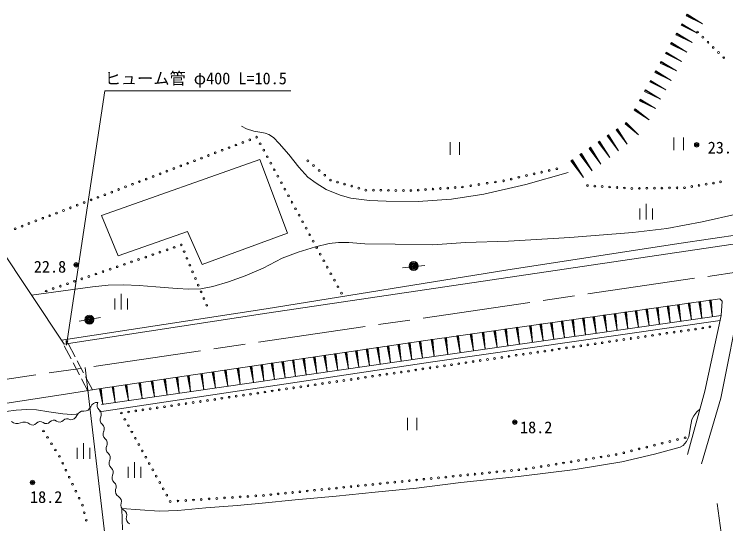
# Model space of a CAD drawing. Units: millimetres, scale not verified. Extents: x 40000 to 680000, y 20000 to 380000.
# Drawn here: x 81157 to 160270, y 261458 to 318108 of the extents above; entities that cross this region are included whole.
import ezdxf
from ezdxf.enums import TextEntityAlignment as Align

# ---------------------------------------------------------------- set-up
doc = ezdxf.new("R2010")
doc.units = ezdxf.units.MM
doc.header["$LTSCALE"] = 1000
doc.header["$PDMODE"] = 32
doc.header["$PDSIZE"] = 500
doc.linetypes.add('CHAIN', pattern=[18.5, 12, -1.5, 3.5, -1.5])
for name, color, linetype, lineweight in [('M-BMK', 2, 'CHAIN', 13), ('M-STR-HTXT', 7, 'Continuous', 13), ('M-WORK', 1, 'Continuous', 13)]:
    doc.layers.add(name, color=color, linetype=linetype, lineweight=lineweight)
doc.styles.add('ＭＳ ゴシック', font='')
doc.styles.get('ＭＳ ゴシック').set_extended_font_data('MS Gothic')

# ---------------------------------------------------------------- blocks, each defined once
blk = doc.blocks.new('open_arrow')
at = {"color": 0, "linetype": 'Continuous', "lineweight": -2}
blk.add_lwpolyline([(7.5, 1.25), (0, 0), (7.5, -1.25)], dxfattribs=at)

msp = doc.modelspace()

# ---------------------------------------------------------------- linework, layer by layer
at = {"layer": 'M-BMK'}
msp.add_line((71701, 276271), (170794, 290803), dxfattribs=at)
at = {"layer": 'M-STR-HTXT'}
for p, q in [((89044, 278814), (93020, 245253)), ((159327, 263720), (160037, 258430))]:
    msp.add_line(p, q, dxfattribs=at)
msp.add_lwpolyline([(86957, 281324), (91221, 309575), (111921, 309575)], dxfattribs=at)
at = {"layer": 'M-WORK'}
for p, q in [((155879, 317931), (155976, 318108)), ((155976, 318108), (157690, 317047)), ((155879, 317931), (157690, 317047)), ((155927, 318020), (157690, 317047)), ((155298, 316880), (155396, 317056)), ((155298, 316880), (157107, 315997)), ((155347, 316968), (157107, 315997)), ((155396, 317056), (157107, 315997)), ((154719, 315829), (154815, 316005)), ((154719, 315829), (156524, 314948)), ((154767, 315917), (156524, 314948)), ((154815, 316005), (156524, 314948)), ((154139, 314778), (154236, 314954)), ((154236, 314954), (155941, 313898)), ((154139, 314778), (155941, 313898)), ((154187, 314866), (155941, 313898)), ((153559, 313728), (153656, 313903)), ((153559, 313728), (155358, 312849)), ((153608, 313815), (155358, 312849)), ((153656, 313903), (155358, 312849)), ((152980, 312678), (153076, 312852)), ((152980, 312678), (154775, 311801)), ((153028, 312765), (154775, 311801)), ((153076, 312852), (154775, 311801)), ((152401, 311628), (152497, 311802)), ((152449, 311715), (154193, 310752)), ((152497, 311802), (154193, 310752)), ((152401, 311628), (154193, 310752)), ((151822, 310578), (151918, 310752)), ((151822, 310578), (153611, 309704)), ((151870, 310665), (153611, 309704)), ((151918, 310752), (153611, 309704)), ((151243, 309529), (151339, 309703)), ((151243, 309529), (153029, 308657)), ((151291, 309616), (153029, 308657)), ((151339, 309703), (153029, 308657)), ((150664, 308480), (150760, 308653)), ((150712, 308567), (152447, 307609)), ((150760, 308653), (152447, 307609)), ((150664, 308480), (152447, 307609)), ((150075, 307438), (150191, 307598)), ((150075, 307438), (151739, 306362)), ((150133, 307518), (151739, 306362)), ((150191, 307598), (151739, 306362)), ((106422, 305662), (106984, 305362)), ((149081, 305925), (149211, 306067)), ((149081, 305925), (150560, 304697)), ((149146, 305996), (150560, 304697)), ((149211, 306067), (150560, 304697)), ((106984, 305362), (107797, 305117)), ((107797, 305117), (108452, 304983)), ((108452, 304983), (109060, 304896)), ((109060, 304896), (109470, 304731)), ((109470, 304731), (109968, 304415)), ((147074, 304573), (147245, 304691)), ((147160, 304632), (148335, 302920)), ((147245, 304691), (148335, 302920)), ((148072, 305259), (148238, 305373)), ((148072, 305259), (149298, 303651)), ((148155, 305316), (149298, 303651)), ((148238, 305373), (149298, 303651)), ((109968, 304415), (110631, 303752)), ((129625, 303870), (129625, 302470)), ((130675, 302470), (130675, 303870)), ((146071, 303885), (146247, 304006)), ((146071, 303885), (147367, 302186)), ((146159, 303945), (147367, 302186)), ((146247, 304006), (147367, 302186)), ((147074, 304573), (148335, 302920)), ((154508, 304395), (154508, 302995)), ((155558, 302995), (155558, 304395)), ((110631, 303752), (111673, 302497)), ((145064, 303193), (145244, 303317)), ((145064, 303193), (146395, 301447)), ((145154, 303255), (146395, 301447)), ((145244, 303317), (146395, 301447)), ((111673, 302497), (112798, 301088)), ((144051, 302498), (144237, 302626)), ((144051, 302498), (145418, 300705)), ((144144, 302562), (145418, 300705)), ((144237, 302626), (145418, 300705)), ((90864, 295719), (108449, 301972)), ((108449, 301972), (111558, 293784)), ((143034, 301800), (143224, 301931)), ((143034, 301800), (144437, 299960)), ((143129, 301865), (144437, 299960)), ((143224, 301931), (144437, 299960)), ((112798, 301088), (113804, 299998)), ((113804, 299998), (114716, 299324)), ((138050, 299161), (142739, 300528)), ((114716, 299324), (115841, 298625)), ((133379, 298113), (138050, 299161)), ((115841, 298625), (117380, 298009)), ((117380, 298009), (118588, 297666)), ((118588, 297666), (120671, 297417)), ((126079, 297296), (129791, 297562)), ((129791, 297562), (133379, 298113)), ((120671, 297417), (122495, 297323)), ((122495, 297323), (126079, 297296)), ((151416, 295275), (151416, 297025)), ((150716, 295275), (150716, 296500)), ((152116, 295275), (152116, 296500)), ((157658, 295045), (161619, 295915)), ((92696, 291262), (90864, 295719)), ((153715, 294281), (157658, 295045)), ((155069, 292636), (170014, 294834)), ((100440, 293944), (92696, 291262)), ((102038, 290268), (100440, 293944)), ((111558, 293784), (102038, 290268)), ((142934, 293269), (149932, 293837)), ((149932, 293837), (153715, 294281)), ((78866, 293216), (86725, 281427)), ((109225, 284859), (164187, 293001)), ((127702, 292475), (131337, 292718)), ((131337, 292718), (136097, 292896)), ((136097, 292896), (142934, 293269)), ((112712, 291658), (114642, 292250)), ((114642, 292250), (116158, 292606)), ((116158, 292606), (117200, 292712)), ((117200, 292712), (118348, 292712)), ((118348, 292712), (120124, 292570)), ((120124, 292570), (123522, 292535)), ((123522, 292535), (127702, 292475)), ((135808, 289639), (155069, 292636)), ((110960, 290972), (112712, 291658)), ((108817, 289882), (110960, 290972)), ((106816, 289042), (108817, 289882)), ((109150, 285353), (135808, 289639)), ((124322, 289900), (126809, 290184)), ((104968, 288355), (106816, 289042)), ((89860, 287810), (91613, 287988)), ((91613, 287988), (93294, 288012)), ((93294, 288012), (95046, 287964)), ((103228, 287822), (104968, 288355)), ((83092, 286878), (89860, 287810)), ((95046, 287964), (96917, 287798)), ((96917, 287798), (99273, 287609)), ((99273, 287609), (100552, 287526)), ((100552, 287526), (101890, 287573)), ((101890, 287573), (103228, 287822)), ((92352, 285265), (92352, 286490)), ((93052, 285265), (93052, 287015)), ((93752, 285265), (93752, 286490)), ((126866, 281843), (159595, 286469)), ((159595, 286469), (159873, 286197)), ((159715, 275405), (161966, 286780)), ((153738, 285642), (153925, 285668)), ((153738, 285642), (154095, 283792)), ((153832, 285655), (154095, 283792)), ((153925, 285668), (154095, 283792)), ((154915, 285808), (155101, 285834)), ((154915, 285808), (155271, 283960)), ((155008, 285821), (155271, 283960)), ((155101, 285834), (155271, 283960)), ((156091, 285974), (156277, 286001)), ((156091, 285974), (156447, 284127)), ((156184, 285987), (156447, 284127)), ((156277, 286001), (156447, 284127)), ((157268, 286141), (157453, 286167)), ((157268, 286141), (157623, 284294)), ((157361, 286154), (157623, 284294)), ((157453, 286167), (157623, 284294)), ((158444, 286307), (158630, 286333)), ((158444, 286307), (158799, 284462)), ((158537, 286320), (158799, 284462)), ((158630, 286333), (158799, 284462)), ((159873, 286197), (159753, 284597)), ((86419, 281887), (109150, 285353)), ((86725, 281427), (109225, 284859)), ((147855, 284810), (148041, 284836)), ((147855, 284810), (148212, 282955)), ((147948, 284823), (148212, 282955)), ((148041, 284836), (148212, 282955)), ((149032, 284976), (149218, 285003)), ((149032, 284976), (149389, 283123)), ((149125, 284989), (149389, 283123)), ((149218, 285003), (149389, 283123)), ((150208, 285143), (150395, 285169)), ((150208, 285143), (150565, 283290)), ((150302, 285156), (150565, 283290)), ((150395, 285169), (150565, 283290)), ((151385, 285309), (151572, 285335)), ((151385, 285309), (151742, 283457)), ((151478, 285322), (151742, 283457)), ((151572, 285335), (151742, 283457)), ((152562, 285475), (152748, 285502)), ((152562, 285475), (152919, 283625)), ((152655, 285488), (152919, 283625)), ((152748, 285502), (152919, 283625)), ((88376, 284001), (90738, 284374)), ((127303, 279980), (159753, 284597)), ((159634, 284042), (127425, 279425)), ((143146, 284144), (143333, 284171)), ((143146, 284144), (143504, 282285)), ((143239, 284157), (143504, 282285)), ((143333, 284171), (143504, 282285)), ((144323, 284311), (144510, 284337)), ((144323, 284311), (144681, 282453)), ((144416, 284324), (144681, 282453)), ((144510, 284337), (144681, 282453)), ((145500, 284477), (145687, 284503)), ((145500, 284477), (145858, 282620)), ((145594, 284490), (145858, 282620)), ((145687, 284503), (145858, 282620)), ((146677, 284643), (146864, 284670)), ((146677, 284643), (147035, 282788)), ((146771, 284657), (147035, 282788)), ((146864, 284670), (147035, 282788)), ((159753, 284597), (157957, 276204)), ((136969, 283271), (137156, 283298)), ((136969, 283271), (137328, 281407)), ((137063, 283284), (137328, 281407)), ((137156, 283298), (137328, 281407)), ((138435, 283478), (138622, 283505)), ((138435, 283478), (138794, 281615)), ((138529, 283492), (138794, 281615)), ((138622, 283505), (138794, 281615)), ((139613, 283645), (139800, 283671)), ((139613, 283645), (139972, 281783)), ((139706, 283658), (139972, 281783)), ((139800, 283671), (139972, 281783)), ((140790, 283811), (140978, 283838)), ((140790, 283811), (141149, 281950)), ((140884, 283824), (141149, 281950)), ((140978, 283838), (141149, 281950)), ((141968, 283978), (142155, 284004)), ((141968, 283978), (142326, 282118)), ((142062, 283991), (142326, 282118)), ((142155, 284004), (142326, 282118)), ((131866, 282550), (132054, 282576)), ((131866, 282550), (132226, 280681)), ((131960, 282563), (132226, 280681)), ((132054, 282576), (132226, 280681)), ((133171, 282734), (133359, 282761)), ((133171, 282734), (133531, 280867)), ((133265, 282747), (133531, 280867)), ((133359, 282761), (133531, 280867)), ((134480, 282919), (134668, 282946)), ((134480, 282919), (134839, 281053)), ((134574, 282932), (134839, 281053)), ((134668, 282946), (134839, 281053)), ((135696, 283091), (135884, 283118)), ((135696, 283091), (136055, 281226)), ((135790, 283104), (136055, 281226)), ((135884, 283118), (136055, 281226)), ((90542, 276448), (126866, 281843)), ((126164, 281739), (126352, 281767)), ((126164, 281739), (126538, 279870)), ((126258, 281753), (126538, 279870)), ((126352, 281767), (126538, 279870)), ((127496, 281932), (127684, 281959)), ((127496, 281932), (127857, 280060)), ((127590, 281945), (127857, 280060)), ((127684, 281959), (127857, 280060)), ((129020, 282147), (129209, 282174)), ((129020, 282147), (129381, 280277)), ((129115, 282161), (129381, 280277)), ((129209, 282174), (129381, 280277)), ((130381, 282340), (130569, 282366)), ((130381, 282340), (130741, 280470)), ((130475, 282353), (130741, 280470)), ((130569, 282366), (130741, 280470)), ((86701, 281257), (87480, 279787)), ((87143, 281491), (87922, 280021)), ((120286, 280866), (120472, 280893)), ((120286, 280866), (120655, 279022)), ((120379, 280879), (120655, 279022)), ((120472, 280893), (120655, 279022)), ((121461, 281040), (121647, 281068)), ((121461, 281040), (121830, 279192)), ((121554, 281054), (121830, 279192)), ((121647, 281068), (121830, 279192)), ((122636, 281215), (122822, 281242)), ((122636, 281215), (123006, 279361)), ((122729, 281228), (123006, 279361)), ((122822, 281242), (123006, 279361)), ((123811, 281389), (123999, 281417)), ((123811, 281389), (124183, 279531)), ((123905, 281403), (124183, 279531)), ((123999, 281417), (124183, 279531)), ((124988, 281564), (125175, 281592)), ((124988, 281564), (125360, 279700)), ((125081, 281578), (125360, 279700)), ((125175, 281592), (125360, 279700)), ((115593, 280169), (115776, 280196)), ((115593, 280169), (115957, 278345)), ((115684, 280182), (115957, 278345)), ((115776, 280196), (115957, 278345)), ((116765, 280343), (116949, 280370)), ((116765, 280343), (117131, 278514)), ((116857, 280356), (117131, 278514)), ((116949, 280370), (117131, 278514)), ((117938, 280517), (118123, 280544)), ((117938, 280517), (118305, 278683)), ((118031, 280531), (118305, 278683)), ((118123, 280544), (118305, 278683)), ((119112, 280691), (119297, 280719)), ((119112, 280691), (119480, 278853)), ((119204, 280705), (119480, 278853)), ((119297, 280719), (119480, 278853)), ((87714, 279345), (88416, 278020)), ((88156, 279579), (88858, 278254)), ((127425, 279425), (90650, 273903)), ((90874, 274730), (127303, 279980)), ((109737, 279299), (109918, 279326)), ((109737, 279299), (110097, 277500)), ((109828, 279312), (110097, 277500)), ((109918, 279326), (110097, 277500)), ((110907, 279473), (111089, 279500)), ((110907, 279473), (111268, 277669)), ((110998, 279486), (111268, 277669)), ((111089, 279500), (111268, 277669)), ((112078, 279647), (112260, 279674)), ((112078, 279647), (112439, 277838)), ((112169, 279660), (112439, 277838)), ((112260, 279674), (112439, 277838)), ((113249, 279820), (113432, 279848)), ((113249, 279820), (113612, 278007)), ((113340, 279834), (113612, 278007)), ((113432, 279848), (113612, 278007)), ((114420, 279994), (114604, 280022)), ((114420, 279994), (114784, 278176)), ((114512, 280008), (114784, 278176)), ((114604, 280022), (114784, 278176)), ((104540, 278527), (104719, 278554)), ((104540, 278527), (104896, 276749)), ((104630, 278540), (104896, 276749)), ((104719, 278554), (104896, 276749)), ((105936, 278734), (106116, 278761)), ((105936, 278734), (106293, 276951)), ((106026, 278748), (106293, 276951)), ((106116, 278761), (106293, 276951)), ((107398, 278952), (107579, 278978)), ((107398, 278952), (107756, 277163)), ((107488, 278965), (107756, 277163)), ((107579, 278978), (107756, 277163)), ((108567, 279125), (108748, 279152)), ((108567, 279125), (108926, 277332)), ((108658, 279139), (108926, 277332)), ((108748, 279152), (108926, 277332)), ((89092, 277812), (89870, 276342)), ((99152, 277727), (99330, 277753)), ((99152, 277727), (99504, 275968)), ((99241, 277740), (99504, 275968)), ((99330, 277753), (99504, 275968)), ((100420, 277915), (100597, 277942)), ((100420, 277915), (100772, 276152)), ((100508, 277928), (100772, 276152)), ((100597, 277942), (100772, 276152)), ((101889, 278133), (102068, 278160)), ((101889, 278133), (102243, 276365)), ((101978, 278147), (102243, 276365)), ((102068, 278160), (102243, 276365)), ((103179, 278325), (103358, 278351)), ((103179, 278325), (103534, 276551)), ((103268, 278338), (103534, 276551)), ((103358, 278351), (103534, 276551)), ((88650, 277578), (89428, 276108)), ((93509, 276889), (93684, 276915)), ((93596, 276902), (93857, 275150)), ((93684, 276915), (93857, 275150)), ((95027, 277114), (95203, 277140)), ((95027, 277114), (95376, 275370)), ((95115, 277127), (95376, 275370)), ((95203, 277140), (95376, 275370)), ((96398, 277318), (96574, 277344)), ((96398, 277318), (96747, 275569)), ((96486, 277331), (96747, 275569)), ((96574, 277344), (96747, 275569)), ((97804, 277527), (97980, 277553)), ((97804, 277527), (98154, 275773)), ((97892, 277540), (98154, 275773)), ((97980, 277553), (98154, 275773)), ((87345, 275942), (90542, 276448)), ((90652, 276464), (90826, 276490)), ((90652, 276464), (90997, 274736)), ((90739, 276477), (90997, 274736)), ((90826, 276490), (90997, 274736)), ((92036, 276670), (92210, 276696)), ((92036, 276670), (92383, 274936)), ((92123, 276683), (92383, 274936)), ((92210, 276696), (92383, 274936)), ((93509, 276889), (93857, 275150)), ((157957, 276204), (155999, 269171)), ((76609, 274317), (87345, 275942)), ((157557, 268132), (159715, 275405)), ((80218, 273932), (81373, 274092)), ((81373, 274092), (82545, 274181)), ((82545, 274181), (83646, 274128)), ((83646, 274128), (85014, 273914)), ((85014, 273914), (86559, 273684)), ((156709, 273477), (157053, 273915)), ((157053, 273915), (157399, 274201)), ((86559, 273684), (87506, 273615)), ((87506, 273615), (88050, 273647)), ((88050, 273647), (88226, 273673)), ((124883, 273252), (124883, 271852)), ((125933, 271852), (125933, 273252)), ((156295, 272044), (156508, 273062)), ((156508, 273062), (156709, 273477)), ((156177, 271132), (156295, 272044)), ((155537, 270173), (155904, 270588)), ((155904, 270588), (156177, 271132)), ((88169, 268679), (88169, 269904)), ((88869, 268679), (88869, 270429)), ((89569, 268679), (89569, 269904)), ((152352, 269179), (155206, 269984)), ((155206, 269984), (155537, 270173)), ((148729, 268362), (152352, 269179)), ((94543, 266561), (94543, 268311)), ((143531, 267509), (148729, 268362)), ((93843, 266561), (93843, 267786)), ((95243, 266561), (95243, 267786)), ((137208, 266704), (143531, 267509)), ((130803, 266029), (137208, 266704)), ((125901, 265414), (130803, 266029)), ((121271, 264975), (125901, 265414)), ((112403, 264123), (116938, 264526)), ((116938, 264526), (121271, 264975)), ((102445, 263223), (105938, 263495)), ((105938, 263495), (108721, 263744)), ((108721, 263744), (112403, 264123)), ((93208, 260766), (93139, 263152)), ((93139, 263152), (95152, 262998)), ((95152, 262998), (97271, 262844)), ((97271, 262844), (99355, 262927)), ((99355, 262927), (102445, 263223))]:
    msp.add_line(p, q, dxfattribs=at)
for centre, radius in [((157135, 316130), 100), ((157715, 315560), 100), ((158296, 314990), 100), ((158877, 314419), 100), ((159458, 313849), 100), ((160038, 313279), 100), ((106577, 303858), 100), ((107344, 304149), 100), ((108112, 304440), 100), ((108504, 303717), 100), ((104275, 302985), 100), ((105043, 303276), 100), ((105810, 303567), 100), ((108897, 302994), 100), ((157032, 303593), 150), ((157032, 303593), 120), ((157032, 303593), 90), ((157032, 303593), 60), ((157032, 303593), 30), ((157032, 303593), 20), ((101974, 302113), 100), ((102741, 302403), 100), ((103508, 302694), 100), ((109290, 302272), 100), ((100439, 301531), 100), ((101206, 301822), 100), ((109683, 301549), 100), ((113800, 301814), 100), ((98137, 300658), 100), ((98905, 300949), 100), ((99672, 301240), 100), ((110076, 300826), 100), ((114428, 301278), 100), ((115055, 300743), 100), ((139799, 300550), 100), ((140644, 300742), 100), ((141489, 300934), 100), ((95836, 299785), 100), ((96603, 300076), 100), ((97370, 300367), 100), ((110469, 300104), 100), ((115683, 300207), 100), ((136417, 299783), 100), ((137262, 299975), 100), ((138108, 300167), 100), ((138953, 300358), 100), ((94301, 299203), 100), ((95068, 299494), 100), ((110861, 299381), 100), ((116310, 299671), 100), ((117099, 299447), 100), ((117887, 299224), 100), ((118676, 299000), 100), ((131906, 299037), 100), ((132822, 299176), 100), ((133739, 299314), 100), ((134655, 299453), 100), ((135572, 299591), 100), ((144881, 299058), 100), ((145705, 299005), 100), ((146529, 298952), 100), ((156488, 298949), 100), ((157290, 299078), 100), ((158093, 299208), 100), ((158896, 299338), 100), ((159698, 299468), 100), ((91999, 298331), 100), ((92767, 298622), 100), ((93534, 298912), 100), ((111254, 298658), 100), ((119465, 298776), 100), ((120253, 298552), 100), ((121088, 298543), 100), ((121923, 298534), 100), ((122757, 298526), 100), ((123592, 298517), 100), ((124427, 298508), 100), ((125262, 298499), 100), ((126080, 298556), 100), ((126898, 298613), 100), ((127716, 298670), 100), ((128535, 298727), 100), ((129353, 298784), 100), ((130171, 298841), 100), ((130989, 298899), 100), ((147353, 298899), 100), ((148177, 298845), 100), ((149001, 298792), 100), ((149824, 298739), 100), ((150662, 298750), 100), ((151499, 298762), 100), ((152336, 298773), 100), ((153173, 298784), 100), ((154011, 298796), 100), ((154848, 298807), 100), ((155685, 298819), 100), ((89698, 297458), 100), ((90465, 297749), 100), ((91232, 298040), 100), ((111647, 297936), 100), ((87396, 296585), 100), ((88163, 296876), 100), ((88930, 297167), 100), ((112040, 297213), 100), ((85861, 296003), 100), ((86629, 296294), 100), ((112433, 296490), 100), ((83559, 295131), 100), ((84327, 295421), 100), ((85094, 295712), 100), ((112826, 295767), 100), ((113218, 295045), 100), ((81258, 294258), 100), ((82025, 294549), 100), ((82792, 294840), 100), ((113611, 294322), 100), ((114004, 293599), 100), ((114397, 292877), 100), ((98151, 291919), 100), ((98942, 292189), 100), ((99733, 292458), 100), ((114790, 292154), 100), ((95777, 291110), 100), ((96568, 291380), 100), ((97360, 291650), 100), ((100047, 291712), 100), ((115183, 291431), 100), ((88035, 290249), 150), ((88035, 290249), 120), ((93404, 290302), 100), ((94195, 290571), 100), ((94986, 290841), 100), ((100361, 290966), 100), ((115575, 290709), 100), ((125573, 290103), 500), ((125573, 290103), 400), ((125573, 290103), 300), ((88035, 290249), 90), ((88035, 290249), 60), ((88035, 290249), 30), ((88035, 290249), 20), ((91030, 289493), 100), ((91821, 289763), 100), ((92612, 290032), 100), ((100675, 290220), 100), ((100989, 289474), 100), ((115968, 289986), 100), ((125573, 290103), 200), ((125573, 290103), 100), ((125573, 290103), 20), ((88657, 288685), 100), ((89448, 288954), 100), ((90239, 289224), 100), ((101303, 288728), 100), ((116361, 289263), 100), ((86283, 287876), 100), ((87074, 288145), 100), ((87865, 288415), 100), ((101618, 287983), 100), ((116754, 288540), 100), ((84701, 287337), 100), ((85492, 287606), 100), ((101932, 287237), 100), ((117147, 287818), 100), ((117540, 287095), 100), ((102246, 286491), 100), ((102560, 285745), 100), ((89519, 284143), 500), ((89519, 284143), 400), ((89519, 284143), 300), ((89519, 284143), 200), ((89519, 284143), 100), ((89519, 284143), 20), ((157712, 283223), 100), ((158510, 283339), 100), ((152126, 282406), 100), ((152924, 282523), 100), ((153722, 282639), 100), ((154520, 282756), 100), ((155318, 282873), 100), ((156116, 282989), 100), ((156914, 283106), 100), ((146540, 281589), 100), ((147338, 281706), 100), ((148136, 281822), 100), ((148934, 281939), 100), ((149732, 282056), 100), ((150530, 282173), 100), ((151328, 282289), 100), ((140954, 280772), 100), ((141752, 280889), 100), ((142550, 281006), 100), ((143348, 281122), 100), ((144146, 281239), 100), ((144944, 281356), 100), ((145742, 281472), 100), ((136166, 280072), 100), ((136964, 280189), 100), ((137762, 280306), 100), ((138560, 280422), 100), ((139358, 280539), 100), ((140156, 280656), 100), ((130579, 279256), 100), ((131377, 279372), 100), ((132175, 279489), 100), ((132973, 279606), 100), ((133771, 279722), 100), ((134569, 279839), 100), ((135367, 279956), 100), ((124993, 278439), 100), ((125791, 278555), 100), ((126589, 278672), 100), ((127387, 278789), 100), ((128185, 278905), 100), ((128983, 279022), 100), ((129781, 279139), 100), ((119407, 277622), 100), ((120205, 277739), 100), ((121003, 277855), 100), ((121801, 277972), 100), ((122599, 278089), 100), ((123397, 278205), 100), ((124195, 278322), 100), ((113821, 276805), 100), ((114619, 276922), 100), ((115417, 277039), 100), ((116215, 277155), 100), ((117013, 277272), 100), ((117811, 277389), 100), ((118609, 277505), 100), ((109033, 276105), 100), ((109831, 276222), 100), ((110629, 276338), 100), ((111427, 276455), 100), ((112225, 276572), 100), ((113023, 276689), 100), ((103446, 275288), 100), ((104245, 275405), 100), ((105043, 275522), 100), ((105841, 275638), 100), ((106639, 275755), 100), ((107437, 275872), 100), ((108235, 275988), 100), ((97860, 274472), 100), ((98658, 274588), 100), ((99456, 274705), 100), ((100254, 274822), 100), ((101052, 274938), 100), ((101850, 275055), 100), ((102648, 275172), 100), ((93072, 273772), 100), ((93870, 273888), 100), ((94668, 274005), 100), ((95466, 274122), 100), ((96264, 274238), 100), ((97062, 274355), 100), ((93460, 273069), 100), ((93848, 272366), 100), ((136809, 272763), 150), ((136809, 272763), 120), ((136809, 272763), 90), ((136809, 272763), 60), ((136809, 272763), 30), ((136809, 272763), 20), ((84412, 271771), 100), ((94235, 271664), 100), ((84853, 271067), 100), ((94623, 270961), 100), ((154044, 270611), 100), ((154897, 270819), 100), ((155750, 271028), 100), ((85295, 270363), 100), ((95011, 270258), 100), ((150631, 269776), 100), ((151484, 269984), 100), ((152338, 270193), 100), ((153191, 270402), 100), ((85736, 269659), 100), ((86177, 268955), 100), ((95398, 269556), 100), ((146404, 268883), 100), ((147238, 269016), 100), ((148072, 269149), 100), ((148925, 269358), 100), ((149778, 269567), 100), ((86543, 268179), 100), ((95786, 268853), 100), ((96174, 268150), 100), ((142233, 268217), 100), ((143067, 268350), 100), ((143901, 268483), 100), ((144735, 268617), 100), ((145569, 268750), 100), ((86908, 267403), 100), ((96562, 267448), 100), ((135629, 267306), 100), ((136440, 267388), 100), ((137251, 267469), 100), ((138062, 267551), 100), ((138896, 267684), 100), ((139730, 267817), 100), ((140564, 267951), 100), ((141398, 268084), 100), ((87273, 266626), 100), ((96949, 266745), 100), ((128331, 266572), 100), ((129142, 266653), 100), ((129953, 266735), 100), ((130764, 266817), 100), ((131575, 266898), 100), ((132386, 266980), 100), ((133196, 267061), 100), ((134007, 267143), 100), ((134818, 267225), 100), ((83192, 266048), 150), ((83192, 266048), 120), ((83192, 266048), 90), ((83192, 266048), 60), ((83192, 266048), 30), ((83192, 266048), 20), ((87639, 265850), 100), ((97337, 266042), 100), ((120222, 265756), 100), ((121033, 265838), 100), ((121844, 265919), 100), ((122655, 266001), 100), ((123466, 266082), 100), ((124277, 266164), 100), ((125088, 266245), 100), ((125899, 266327), 100), ((126709, 266409), 100), ((127520, 266490), 100), ((88004, 265074), 100), ((97725, 265340), 100), ((112114, 264940), 100), ((112925, 265022), 100), ((113735, 265103), 100), ((114546, 265185), 100), ((115357, 265266), 100), ((116168, 265348), 100), ((116979, 265430), 100), ((117790, 265511), 100), ((118601, 265593), 100), ((119412, 265674), 100), ((88369, 264297), 100), ((98112, 264637), 100), ((101957, 264161), 100), ((102821, 264217), 100), ((103685, 264274), 100), ((104549, 264331), 100), ((105413, 264387), 100), ((106278, 264444), 100), ((107142, 264501), 100), ((108006, 264557), 100), ((108870, 264614), 100), ((109681, 264695), 100), ((110492, 264777), 100), ((111303, 264859), 100), ((88735, 263521), 100), ((98500, 263934), 100), ((99364, 263991), 100), ((100229, 264048), 100), ((101093, 264104), 100), ((88951, 262682), 100), ((89167, 261842), 100)]:
    msp.add_circle(centre, radius, dxfattribs=at)
for centre, radius, start, end in [((90373, 274188), 760, 85.31435, 158.56255), ((91000, 274641), 642, 151.6633, 231.6373), ((88835, 273229), 760, 85.31435, 158.56255), ((88959, 274744), 760, 265.31435, 338.56255), ((90204, 273635), 642, 331.6633, 51.6373), ((85535, 272436), 544, 52.52375, 139.70725), ((86197, 273299), 544, 232.52375, 319.70725), ((87027, 272596), 544, 52.52375, 139.70725), ((87420, 273785), 760, 265.31435, 338.56255), ((91333, 273026), 642, 151.6633, 231.6373), ((81464, 273557), 957, 229.66402, 294.70539), ((82263, 271819), 957, 49.66402, 114.70539), ((83214, 272980), 544, 232.52375, 319.70725), ((84044, 272276), 544, 52.52375, 139.70725), ((84706, 273139), 544, 232.52375, 319.70725), ((90537, 272020), 642, 331.6633, 51.6373), ((91666, 271411), 642, 151.6633, 231.6373), ((90870, 270405), 642, 331.6633, 51.6373), ((91999, 269796), 642, 151.6633, 231.6373), ((91203, 268790), 642, 331.6633, 51.6373), ((92332, 268181), 642, 151.6633, 231.6373), ((91536, 267175), 642, 331.6633, 51.6373), ((92665, 266565), 642, 151.6633, 231.6373), ((91869, 265559), 642, 331.6633, 51.6373), ((93034, 265055), 633, 161.591, 242.14174), ((92442, 263936), 633, 341.591, 62.14174), ((93643, 263537), 633, 161.591, 242.14174), ((93052, 262418), 633, 341.591, 62.14174), ((94253, 262018), 633, 161.591, 242.14174)]:
    msp.add_arc(centre, radius, start, end, dxfattribs=at)
for p in [(157032, 303593), (88035, 290249), (125573, 290103), (89519, 284143), (136809, 272763), (83192, 266048)]:
    msp.add_point(p, dxfattribs=at)

# ---------------------------------------------------------------- block references
at = {"layer": 'M-STR-HTXT', "xscale": 66.7, "yscale": 66.7, "rotation": 81.4}
msp.add_blockref('open_arrow', (86957, 281324), dxfattribs=at)

# ---------------------------------------------------------------- texts
at = {"layer": 'M-STR-HTXT', "style": 'ＭＳ ゴシック'}
msp.add_text('ヒューム管 φ400 L=10.5', height=1320, dxfattribs=at).set_placement((91221, 310975), align=Align.MIDDLE_LEFT)
at = {"layer": 'M-WORK', "style": 'ＭＳ ゴシック'}
for s, p in [('23.1', (158265, 303283)), ('22.8', (83336, 290034)), ('18.2', (137395, 272183)), ('18.2', (82912, 264432))]:
    msp.add_text(s, height=1320, dxfattribs=at).set_placement(p, align=Align.MIDDLE_LEFT)

doc.saveas('drawing.dxf')
